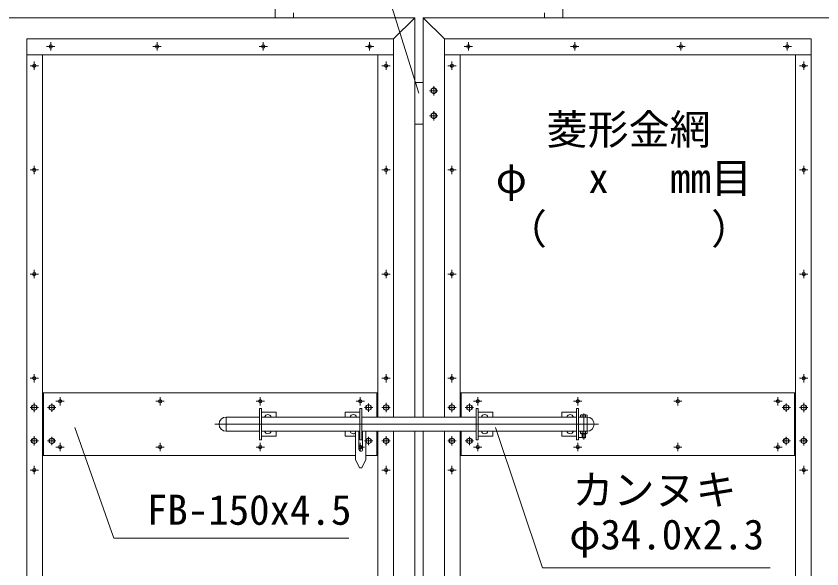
# Model space of a CAD drawing. Units: millimetres, scale not verified. Extents: x -6300 to 6300, y -4455 to 4455.
# Drawn here: x -2288 to -355, y -1103 to 224 of the extents above; entities that cross this region are included whole.
import ezdxf
from ezdxf.enums import TextEntityAlignment as Align

# ---------------------------------------------------------------- set-up
doc = ezdxf.new("R2010")
doc.units = ezdxf.units.MM
doc.header["$LTSCALE"] = 30
doc.linetypes.add('USER1', pattern=[50.8, 31.75, -6.35, 6.35, -6.35])
for name, color, linetype, lineweight in [('0-2_D-STR1', 1, 'Continuous', 18), ('0-3_D-STR3', 3, 'Continuous', 13), ('0-4_D-BMK', 2, 'USER1', 13), ('0-8_D-STR-TXT', 7, 'Continuous', 9)]:
    doc.layers.add(name, color=color, linetype=linetype, lineweight=lineweight)
doc.styles.add('ＭＳ ゴシック', font='')
doc.styles.get('ＭＳ ゴシック').set_extended_font_data('MS Gothic')

msp = doc.modelspace()

# ---------------------------------------------------------------- linework, layer by layer
at = {"layer": '0-2_D-STR1'}
for p, q in [((-1382.18, 168.68), (-1331.38, 219.48)), ((-1260.58, 168.68), (-1311.38, 219.48)), ((-2262.48, 168.68), (-2262.48, -1679.72)), ((-380.28, 168.68), (-380.28, -1679.72)), ((-1311.38, -772.52), (-1311.38, -1730.52)), ((-1260.58, -772.52), (-1260.58, -1679.72))]:
    msp.add_line(p, q, dxfattribs=at)
for points in [[(-1331.38, -738.52), (-1331.38, 219.48), (-3244.38, 219.48), (-3244.38, 69.48)], [(601.62, 69.48), (601.62, 219.48), (-1311.38, 219.48), (-1311.38, -738.52)], [(-1382.18, -738.52), (-1382.18, 168.68), (-2262.48, 168.68)], [(-380.28, 168.68), (-1260.58, 168.68), (-1260.58, -738.52)], [(-2262.48, -1679.72), (-1382.18, -1679.72), (-1382.18, -772.52)], [(-1347.28, -1730.52), (-1331.38, -1730.52), (-1331.38, -772.52)]]:
    msp.add_lwpolyline(points, dxfattribs=at)
at = {"layer": '0-3_D-STR3'}
for p, q in [((-1666.38, 219.48), (-1666.38, 244.77)), ((-976.38, 219.48), (-976.38, 244.77)), ((-1622.38, 219.48), (-1622.38, 231.11)), ((-1020.38, 219.48), (-1020.38, 231.11)), ((-1382.18, 130.68), (-2262.48, 130.68)), ((-2224.48, 130.68), (-2224.48, -1641.72)), ((-1420.18, 130.68), (-1420.18, -738.52)), ((-380.28, 130.68), (-1260.58, 130.68)), ((-1222.58, 130.68), (-1222.58, -738.52)), ((-418.28, 130.68), (-418.28, -1641.72)), ((-1331.38, 64.48), (-1311.38, 64.48)), ((-1279.48, 40.73), (-1279.48, 48.23)), ((-1279.48, -19.27), (-1279.48, -11.77)), ((-1331.38, -35.52), (-1311.38, -35.52)), ((-2224.48, -680.52), (-1420.18, -680.52)), ((-2222.33, -680.52), (-2222.33, -830.52)), ((-1422.33, -680.52), (-1422.33, -738.52)), ((-1222.58, -680.52), (-418.28, -680.52)), ((-1220.43, -680.52), (-1220.43, -738.52)), ((-420.43, -680.52), (-420.43, -830.52)), ((-1703.88, -718.02), (-1703.88, -793.02)), ((-1703.88, -718.02), (-1699.38, -718.02)), ((-1699.38, -718.02), (-1699.38, -793.02)), ((-1699.38, -727.02), (-1663.88, -727.02)), ((-1663.88, -727.02), (-1663.88, -738.52)), ((-1498.88, -727.02), (-1498.88, -738.52)), ((-1463.38, -727.02), (-1498.88, -727.02)), ((-1463.38, -718.02), (-1463.38, -793.02)), ((-1458.88, -718.02), (-1463.38, -718.02)), ((-1458.88, -718.02), (-1458.88, -793.02)), ((-1183.88, -718.02), (-1183.88, -793.02)), ((-1183.88, -718.02), (-1179.38, -718.02)), ((-1179.38, -718.02), (-1179.38, -793.02)), ((-1179.38, -727.02), (-1143.88, -727.02)), ((-1143.88, -727.02), (-1143.88, -738.52)), ((-978.88, -727.02), (-978.88, -738.52)), ((-943.38, -727.02), (-978.88, -727.02)), ((-943.38, -718.02), (-943.38, -793.02)), ((-938.88, -718.02), (-943.38, -718.02)), ((-938.88, -718.02), (-938.88, -793.02)), ((-934.23, -733.82), (-934.23, -738.52)), ((-920.07, -733.02), (-932.33, -733.02)), ((-930.13, -733.82), (-930.13, -738.52)), ((-922.13, -733.82), (-922.13, -738.52)), ((-918.03, -733.82), (-918.03, -738.52)), ((-1784.13, -738.52), (-1784.13, -772.52)), ((-1703.88, -738.52), (-1784.13, -738.52)), ((-1463.38, -738.52), (-1699.38, -738.52)), ((-1183.88, -738.52), (-1458.88, -738.52)), ((-943.38, -738.52), (-1179.38, -738.52)), ((-918.13, -738.52), (-938.88, -738.52)), ((-918.13, -738.52), (-918.13, -772.52)), ((-1703.88, -772.52), (-1784.13, -772.52)), ((-1463.38, -772.52), (-1699.38, -772.52)), ((-1663.88, -772.52), (-1663.88, -784.02)), ((-1498.88, -772.52), (-1498.88, -784.02)), ((-1473.63, -772.52), (-1473.63, -840.52)), ((-1465.63, -772.52), (-1465.63, -816.02)), ((-1183.88, -772.52), (-1458.88, -772.52)), ((-1456.63, -772.52), (-1456.63, -816.02)), ((-1448.63, -772.52), (-1448.63, -840.52)), ((-1422.33, -772.52), (-1422.33, -830.52)), ((-1420.18, -772.52), (-1420.18, -1641.72)), ((-1222.58, -772.52), (-1222.58, -1641.72)), ((-1220.43, -772.52), (-1220.43, -830.52)), ((-943.38, -772.52), (-1179.38, -772.52)), ((-1143.88, -772.52), (-1143.88, -784.02)), ((-978.88, -772.52), (-978.88, -784.02)), ((-918.13, -772.52), (-938.88, -772.52)), ((-934.23, -772.52), (-934.23, -778.22)), ((-930.13, -772.52), (-930.13, -778.22)), ((-922.13, -772.52), (-922.13, -778.22)), ((-918.03, -772.52), (-918.03, -778.22)), ((-1699.38, -784.02), (-1663.88, -784.02)), ((-1473.63, -784.02), (-1498.88, -784.02)), ((-1463.38, -784.02), (-1465.63, -784.02)), ((-1463.38, -787.4), (-1465.63, -787.4)), ((-1179.38, -784.02), (-1143.88, -784.02)), ((-943.38, -784.02), (-978.88, -784.02)), ((-938.88, -787.4), (-930.13, -787.4)), ((-918.03, -778.22), (-934.23, -778.22)), ((-919.7, -779.02), (-932.28, -779.02)), ((-930.13, -779.02), (-930.13, -787.72)), ((-922.13, -787.72), (-930.13, -787.72)), ((-929.33, -788.52), (-930.13, -787.72)), ((-929.33, -779.02), (-929.33, -788.52)), ((-922.93, -788.52), (-929.33, -788.52)), ((-922.93, -779.02), (-922.93, -788.52)), ((-922.93, -788.52), (-922.13, -787.72)), ((-922.13, -779.02), (-922.13, -787.72)), ((-1703.88, -793.02), (-1699.38, -793.02)), ((-1458.88, -793.02), (-1463.38, -793.02)), ((-1183.88, -793.02), (-1179.38, -793.02)), ((-938.88, -793.02), (-943.38, -793.02)), ((-2224.48, -830.52), (-1473.63, -830.52)), ((-1448.63, -830.52), (-1420.18, -830.52)), ((-1222.58, -830.52), (-418.28, -830.52)), ((-1464.13, -860.52), (-1473.63, -840.52)), ((-1458.13, -860.52), (-1448.63, -840.52)), ((-1458.13, -860.52), (-1464.13, -860.52))]:
    msp.add_line(p, q, dxfattribs=at)
for points in [[(-1292.48, 48.23), (-1285.98, 51.99), (-1279.48, 48.23)], [(-1279.48, 40.73), (-1285.98, 36.97), (-1292.48, 40.73), (-1292.48, 48.23)], [(-1292.48, -11.77), (-1285.98, -8.01), (-1279.48, -11.77)], [(-1279.48, -19.27), (-1285.98, -23.03), (-1292.48, -19.27), (-1292.48, -11.77)]]:
    msp.add_lwpolyline(points, dxfattribs=at)
for points in [[(-2237.98, -711.77), (-2244.48, -708.01), (-2250.98, -711.77), (-2250.98, -719.27), (-2244.48, -723.03), (-2237.98, -719.27)], [(-2195.83, -711.77), (-2202.33, -708.01), (-2208.83, -711.77), (-2208.83, -719.27), (-2202.33, -723.03), (-2195.83, -719.27)], [(-1448.83, -711.77), (-1442.33, -708.01), (-1435.83, -711.77), (-1435.83, -719.27), (-1442.33, -723.03), (-1448.83, -719.27)], [(-1406.68, -711.77), (-1400.18, -708.01), (-1393.68, -711.77), (-1393.68, -719.27), (-1400.18, -723.03), (-1406.68, -719.27)], [(-1236.08, -711.77), (-1242.58, -708.01), (-1249.08, -711.77), (-1249.08, -719.27), (-1242.58, -723.03), (-1236.08, -719.27)], [(-1193.93, -711.77), (-1200.43, -708.01), (-1206.93, -711.77), (-1206.93, -719.27), (-1200.43, -723.03), (-1193.93, -719.27)], [(-446.93, -711.77), (-440.43, -708.01), (-433.93, -711.77), (-433.93, -719.27), (-440.43, -723.03), (-446.93, -719.27)], [(-404.78, -711.77), (-398.28, -708.01), (-391.78, -711.77), (-391.78, -719.27), (-398.28, -723.03), (-404.78, -719.27)], [(-2237.98, -791.77), (-2244.48, -788.01), (-2250.98, -791.77), (-2250.98, -799.27), (-2244.48, -803.03), (-2237.98, -799.27)], [(-2195.83, -791.77), (-2202.33, -788.01), (-2208.83, -791.77), (-2208.83, -799.27), (-2202.33, -803.03), (-2195.83, -799.27)], [(-1448.83, -791.77), (-1442.33, -788.01), (-1435.83, -791.77), (-1435.83, -799.27), (-1442.33, -803.03), (-1448.83, -799.27)], [(-1406.68, -791.77), (-1400.18, -788.01), (-1393.68, -791.77), (-1393.68, -799.27), (-1400.18, -803.03), (-1406.68, -799.27)], [(-1236.08, -791.77), (-1242.58, -788.01), (-1249.08, -791.77), (-1249.08, -799.27), (-1242.58, -803.03), (-1236.08, -799.27)], [(-1193.93, -791.77), (-1200.43, -788.01), (-1206.93, -791.77), (-1206.93, -799.27), (-1200.43, -803.03), (-1193.93, -799.27)], [(-446.93, -791.77), (-440.43, -788.01), (-433.93, -791.77), (-433.93, -799.27), (-440.43, -803.03), (-446.93, -799.27)], [(-404.78, -791.77), (-398.28, -788.01), (-391.78, -791.77), (-391.78, -799.27), (-398.28, -803.03), (-404.78, -799.27)]]:
    msp.add_lwpolyline(points, close=True, dxfattribs=at)
for centre, radius in [((-2204.83, 150.68), 4), ((-1949.83, 150.68), 4), ((-1694.83, 150.68), 4), ((-1439.83, 150.68), 4), ((-1202.93, 150.68), 4), ((-947.93, 150.68), 4), ((-692.93, 150.68), 4), ((-437.93, 150.68), 4), ((-2244.48, 104.48), 4), ((-1400.18, 104.48), 4), ((-1242.58, 104.48), 4), ((-398.28, 104.48), 4), ((-1285.98, 44.48), 6.25), ((-1285.98, -15.52), 6.25), ((-2244.48, -145.52), 4), ((-1400.18, -145.52), 4), ((-1242.58, -145.52), 4), ((-398.28, -145.52), 4), ((-2244.48, -395.52), 4), ((-1400.18, -395.52), 4), ((-1242.58, -395.52), 4), ((-398.28, -395.52), 4), ((-2244.48, -645.52), 4), ((-1400.18, -645.52), 4), ((-1242.58, -645.52), 4), ((-398.28, -645.52), 4), ((-2244.48, -715.52), 6.25), ((-2202.33, -715.52), 6.25), ((-2182.33, -700.52), 4), ((-1942.33, -700.52), 4), ((-1702.33, -700.52), 4), ((-1462.33, -700.52), 4), ((-1442.33, -715.52), 6.25), ((-1400.18, -715.52), 6.25), ((-1242.58, -715.52), 6.25), ((-1200.43, -715.52), 6.25), ((-1180.43, -700.52), 4), ((-940.43, -700.52), 4), ((-700.43, -700.52), 4), ((-460.43, -700.52), 4), ((-440.43, -715.52), 6.25), ((-398.28, -715.52), 6.25), ((-2244.48, -795.52), 6.25), ((-2202.33, -795.52), 6.25), ((-1442.33, -795.52), 6.25), ((-1400.18, -795.52), 6.25), ((-1242.58, -795.52), 6.25), ((-1200.43, -795.52), 6.25), ((-440.43, -795.52), 6.25), ((-398.28, -795.52), 6.25), ((-2182.33, -810.52), 4), ((-1942.33, -810.52), 4), ((-1702.33, -810.52), 4), ((-1180.43, -810.52), 4), ((-940.43, -810.52), 4), ((-700.43, -810.52), 4), ((-460.43, -810.52), 4), ((-2244.48, -865.52), 4), ((-1400.18, -865.52), 4), ((-1242.58, -865.52), 4), ((-398.28, -865.52), 4)]:
    msp.add_circle(centre, radius, dxfattribs=at)
for centre, radius, start, end in [((-1683.88, -740.52), 8, 14.47751, 165.52249), ((-1478.88, -740.52), 8, 14.47751, 165.52249), ((-1163.88, -740.52), 8, 14.47751, 165.52249), ((-958.88, -740.52), 8, 14.47751, 165.52249), ((-932.18, -736.03), 3.02, 47.18249, 132.81751), ((-926.13, -743.42), 10.4, 67.38014, 112.61986), ((-920.08, -736.05), 3.03, 47.363, 132.637), ((-1784.13, -755.52), 17, 90, 270), ((-918.13, -755.52), 17, 270, 90), ((-1683.88, -770.52), 8, 194.47751, 345.52249), ((-1478.88, -770.52), 8, 194.47751, 311.0145), ((-1163.88, -770.52), 8, 194.47751, 345.52249), ((-958.88, -770.52), 8, 194.47751, 345.52249), ((-932.18, -776), 3.02, 227.28053, 312.71947), ((-926.13, -768.62), 10.4, 247.38014, 292.61986), ((-920.08, -776.08), 2.96, 226.1605, 313.8395), ((-1462.33, -810.52), 4, 214.41914, 145.58086), ((-1461.13, -816.02), 4.5, 180, 0)]:
    msp.add_arc(centre, radius, start, end, dxfattribs=at)
at = {"layer": '0-4_D-BMK'}
for p, q in [((-2204.83, 140.71), (-2204.83, 160.66)), ((-1949.83, 140.71), (-1949.83, 160.66)), ((-1694.83, 140.71), (-1694.83, 160.66)), ((-1439.83, 140.71), (-1439.83, 160.66)), ((-1202.93, 140.71), (-1202.93, 160.66)), ((-947.93, 140.71), (-947.93, 160.66)), ((-692.93, 140.71), (-692.93, 160.66)), ((-437.93, 140.71), (-437.93, 160.66)), ((-2214.81, 150.68), (-2194.86, 150.68)), ((-1959.81, 150.68), (-1939.86, 150.68)), ((-1704.81, 150.68), (-1684.86, 150.68)), ((-1449.81, 150.68), (-1429.86, 150.68)), ((-1212.91, 150.68), (-1192.96, 150.68)), ((-957.91, 150.68), (-937.96, 150.68)), ((-702.91, 150.68), (-682.96, 150.68)), ((-447.91, 150.68), (-427.96, 150.68)), ((-2234.51, 104.48), (-2254.46, 104.48)), ((-2244.48, 94.51), (-2244.48, 114.46)), ((-1410.16, 104.48), (-1390.21, 104.48)), ((-1400.18, 94.51), (-1400.18, 114.46)), ((-1232.61, 104.48), (-1252.56, 104.48)), ((-1242.58, 94.51), (-1242.58, 114.46)), ((-408.26, 104.48), (-388.31, 104.48)), ((-398.28, 94.51), (-398.28, 114.46)), ((-1295.98, 44.48), (-1275.98, 44.48)), ((-1285.98, 55.62), (-1285.98, 33.34)), ((-1295.98, -15.52), (-1275.98, -15.52)), ((-1285.98, -4.38), (-1285.98, -26.66)), ((-2234.51, -145.52), (-2254.46, -145.52)), ((-2244.48, -155.49), (-2244.48, -135.54)), ((-1410.16, -145.52), (-1390.21, -145.52)), ((-1400.18, -155.49), (-1400.18, -135.54)), ((-1232.61, -145.52), (-1252.56, -145.52)), ((-1242.58, -155.49), (-1242.58, -135.54)), ((-408.26, -145.52), (-388.31, -145.52)), ((-398.28, -155.49), (-398.28, -135.54)), ((-2244.48, -405.49), (-2244.48, -385.54)), ((-1400.18, -405.49), (-1400.18, -385.54)), ((-1242.58, -405.49), (-1242.58, -385.54)), ((-398.28, -405.49), (-398.28, -385.54)), ((-2234.51, -395.52), (-2254.46, -395.52)), ((-1410.16, -395.52), (-1390.21, -395.52)), ((-1232.61, -395.52), (-1252.56, -395.52)), ((-408.26, -395.52), (-388.31, -395.52)), ((-2244.48, -655.49), (-2244.48, -635.54)), ((-1400.18, -655.49), (-1400.18, -635.54)), ((-1242.58, -655.49), (-1242.58, -635.54)), ((-398.28, -655.49), (-398.28, -635.54)), ((-2234.51, -645.52), (-2254.46, -645.52)), ((-1410.16, -645.52), (-1390.21, -645.52)), ((-1232.61, -645.52), (-1252.56, -645.52)), ((-408.26, -645.52), (-388.31, -645.52)), ((-2182.33, -710.49), (-2182.33, -690.54)), ((-1942.33, -710.49), (-1942.33, -690.54)), ((-1702.33, -710.49), (-1702.33, -690.54)), ((-1462.33, -710.49), (-1462.33, -690.54)), ((-1180.43, -710.49), (-1180.43, -690.54)), ((-940.43, -710.49), (-940.43, -690.54)), ((-700.43, -710.49), (-700.43, -690.54)), ((-460.43, -710.49), (-460.43, -690.54)), ((-2244.48, -704.38), (-2244.48, -726.66)), ((-2202.33, -705.52), (-2202.33, -725.52)), ((-2172.36, -700.52), (-2192.31, -700.52)), ((-1932.36, -700.52), (-1952.31, -700.52)), ((-1692.36, -700.52), (-1712.31, -700.52)), ((-1452.36, -700.52), (-1472.31, -700.52)), ((-1442.33, -705.52), (-1442.33, -725.52)), ((-1400.18, -704.38), (-1400.18, -726.66)), ((-1242.58, -704.38), (-1242.58, -726.66)), ((-1200.43, -705.52), (-1200.43, -725.52)), ((-1170.46, -700.52), (-1190.41, -700.52)), ((-930.46, -700.52), (-950.41, -700.52)), ((-690.46, -700.52), (-710.41, -700.52)), ((-450.46, -700.52), (-470.41, -700.52)), ((-440.43, -705.52), (-440.43, -725.52)), ((-398.28, -704.38), (-398.28, -726.66)), ((-2234.48, -715.52), (-2254.48, -715.52)), ((-2192.33, -715.52), (-2212.33, -715.52)), ((-1452.33, -715.52), (-1432.33, -715.52)), ((-1410.18, -715.52), (-1390.18, -715.52)), ((-1232.58, -715.52), (-1252.58, -715.52)), ((-1190.43, -715.52), (-1210.43, -715.52)), ((-926.13, -729.77), (-926.13, -792.68)), ((-450.43, -715.52), (-430.43, -715.52)), ((-408.28, -715.52), (-388.28, -715.52)), ((-891.13, -755.52), (-1811.13, -755.52)), ((-2244.48, -784.38), (-2244.48, -806.66)), ((-2202.33, -785.52), (-2202.33, -805.52)), ((-1442.33, -785.52), (-1442.33, -805.52)), ((-1400.18, -784.38), (-1400.18, -806.66)), ((-1242.58, -784.38), (-1242.58, -806.66)), ((-1200.43, -785.52), (-1200.43, -805.52)), ((-440.43, -785.52), (-440.43, -805.52)), ((-398.28, -784.38), (-398.28, -806.66)), ((-2234.48, -795.52), (-2254.48, -795.52)), ((-2192.33, -795.52), (-2212.33, -795.52)), ((-2172.36, -810.52), (-2192.31, -810.52)), ((-2182.33, -800.54), (-2182.33, -820.49)), ((-1932.36, -810.52), (-1952.31, -810.52)), ((-1942.33, -800.54), (-1942.33, -820.49)), ((-1692.36, -810.52), (-1712.31, -810.52)), ((-1702.33, -800.54), (-1702.33, -820.49)), ((-1452.36, -810.52), (-1465.63, -810.52)), ((-1462.33, -800.54), (-1462.33, -820.49)), ((-1452.33, -795.52), (-1432.33, -795.52)), ((-1410.18, -795.52), (-1390.18, -795.52)), ((-1232.58, -795.52), (-1252.58, -795.52)), ((-1190.43, -795.52), (-1210.43, -795.52)), ((-1170.46, -810.52), (-1190.41, -810.52)), ((-1180.43, -800.54), (-1180.43, -820.49)), ((-930.46, -810.52), (-950.41, -810.52)), ((-940.43, -800.54), (-940.43, -820.49)), ((-690.46, -810.52), (-710.41, -810.52)), ((-700.43, -800.54), (-700.43, -820.49)), ((-450.46, -810.52), (-470.41, -810.52)), ((-460.43, -800.54), (-460.43, -820.49)), ((-450.43, -795.52), (-430.43, -795.52)), ((-408.28, -795.52), (-388.28, -795.52)), ((-2234.51, -865.52), (-2254.46, -865.52)), ((-2244.48, -855.54), (-2244.48, -875.49)), ((-1410.16, -865.52), (-1390.21, -865.52)), ((-1400.18, -855.54), (-1400.18, -875.49)), ((-1232.61, -865.52), (-1252.56, -865.52)), ((-1242.58, -855.54), (-1242.58, -875.49)), ((-408.26, -865.52), (-388.31, -865.52)), ((-398.28, -855.54), (-398.28, -875.49))]:
    msp.add_line(p, q, dxfattribs=at)
at = {"layer": '0-8_D-STR-TXT'}
for points in [[(-1816, 509.85), (-1468.55, 509.85), (-1321.78, 38.46)], [(-1489.73, -1028.71), (-2053.3, -1028.71), (-2146.84, -763.51)], [(-479.21, -1099.93), (-1025.02, -1099.93), (-1138.02, -763.84)]]:
    msp.add_lwpolyline(points, dxfattribs=at)

# ---------------------------------------------------------------- texts
at = {"layer": '0-8_D-STR-TXT', "style": 'ＭＳ ゴシック'}
for s, p in [('菱形金網', (-1015.35, -106.01)), ('φ   x   mm目', (-1137.18, -222.4)), ('（\u3000\u3000\u3000\u3000）', (-1112.82, -344.87)), ('カンヌキ', (-953.2, -970.58)), ('FB-150x4.5', (-1974.25, -1018.59)), ('φ34.0x2.3', (-960.81, -1077.63))]:
    msp.add_text(s, height=72.14, dxfattribs=at).set_placement(p, align=Align.BOTTOM_LEFT)

doc.saveas('drawing.dxf')
